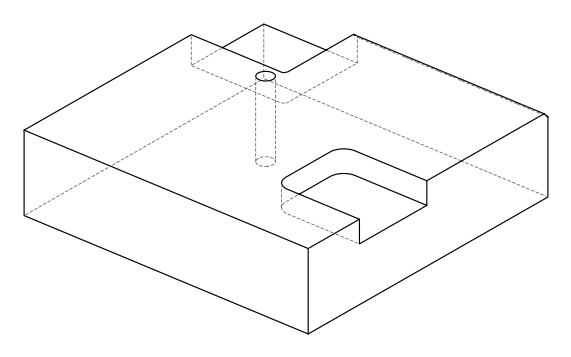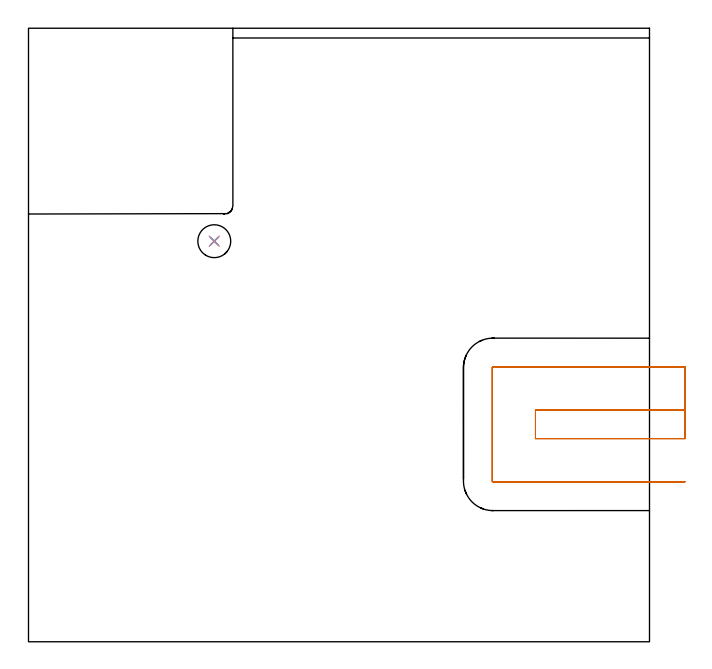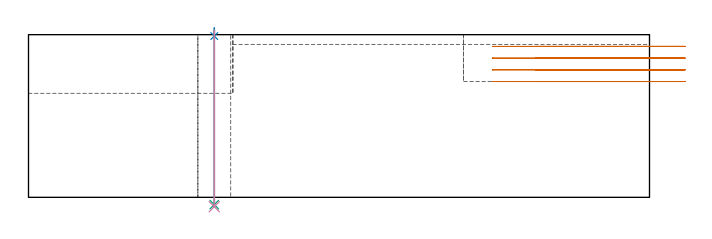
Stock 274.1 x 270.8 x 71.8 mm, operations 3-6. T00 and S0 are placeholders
(PLAN: 6 operations, 5 tool changes, 81.8 min)
(1 AREA_MILL | FG_CHAMFER_SURFACE | UGT0205_001 | 3.11 min | 1730 mm3)
(2 MILL_CORNER_NOTCH_RECTANGULAR | CORNER_NOTCH_RECTANGULAR | NXT0201_008 | Follow Part, ap 1.5, ae 75% | 74.47 min | 191475 mm3)
(3 MILL_SLOT | SLOT_PARTIAL_RECTANGULAR | UGT0201_109 | Follow Part, ap 6.35, ae 75% | 3.54 min | 127838 mm3)
(4 SPOT_DRILL | STEP1HOLE | NXT0321_9005460120000 | 0.03 min | 2 mm3)
(5 DRILL_THROUGH_HOLE_INTO_CENTER | STEP1HOLE | NXT0301_065 | 0.31 min | 4978 mm3)
(6 DRILL_TO_ENLARGE_THROUGH_HOLE | STEP1HOLE | NXT0301_106 | 0.31 min | 6870 mm3)
(TOOL UGT0205_001 | Chamfer Mill 20 x 3 x 45 deg. | D20 FL50 Z2)
(TOOL NXT0201_008 | ENDMILL 6mm [2P460-0600-NA 1630] | D6 FL26 Z6)
(TOOL UGT0201_109 | End Mill 25.4 mm | D25.4 FL25 Z2)
(TOOL NXT0321_9005460120000 | NC Spot Drill, 142deg, 12mm, Carbide, Uncoated | D12 PA142 FL30 Z2)
(TOOL NXT0301_065 | Carbide Drill 9.4mm [860.1-0940-075A1-MM 2214] | D9.4 PA140 FL98 Z2)
(TOOL NXT0301_106 | Carbide Drill 14.5mm [860.1-1450-073A1-MM 2214] | D14.5 PA140 FL83 Z2)
(OP 3 MILL_SLOT)
G17 G21 G94 G90
T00 M6
G54
G17 G0 G90 X289.8 Y102.25 S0 M3
G43 Z81.8 H0
Z66.625
G94 G1 X286.8 F250.
X223.75 F500.
Y89.65
X286.8
X289.8 F250.
Y121.3
X286.8
X205. F500.
G3 X204.7 Y121. R0.3
G1 Y70.9
G3 X205. Y70.6 R0.3
G1 X286.8
X289.8 F250.
G0 Y102.25 Z61.45
G1 X286.8
X223.75 F500.
Y89.65
X286.8
X289.8 F250.
Y121.3
X286.8
X205. F500.
G3 X204.7 Y121. R0.3
G1 Y70.9
G3 X205. Y70.6 R0.3
G1 X286.8
X289.8 F250.
G0 Y102.25 Z56.275
G1 X286.8
X223.75 F500.
Y89.65
X286.8
X289.8 F250.
Y121.3
X286.8
X205. F500.
G3 X204.7 Y121. R0.3
G1 Y70.9
G3 X205. Y70.6 R0.3
G1 X286.8
X289.8 F250.
G0 Y102.25 Z51.1
G1 X286.8
X223.75 F500.
Y89.65
X286.8
X289.8 F250.
Y121.3
X286.8
X205. F500.
G3 X204.7 Y121. R0.3
G1 Y70.9
G3 X205. Y70.6 R0.3
G1 X286.8
X289.8 F250.
G0 Z81.8
M5
M2
(OP 4 SPOT_DRILL)
G17 G21 G94 G90
T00 M6
G54
G17 G0 G90 X82. Y176.8 S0 M3
G43 Z81.8 H0
G94 G81 G98 Z71.176 F250. R74.8
G80
M5
M2
(OP 5 DRILL_THROUGH_HOLE_INTO_CENTER)
G17 G21 G94 G90
T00 M6
G54
G17 G0 G90 X82. Y176.8 S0 M3
G43 Z81.8 H1
G94 G73 G98 Z-3.211 F250. Q9.376 R73.8
G80
M5
M2
(OP 6 DRILL_TO_ENLARGE_THROUGH_HOLE)
G17 G21 G94 G90
T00 M6
G54
G17 G0 G90 X82. Y176.8 S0 M3
G43 Z81.8 H1
G94 G73 G98 Z-4.139 F250. Q12.656 R73.8
G80
M5
M2
